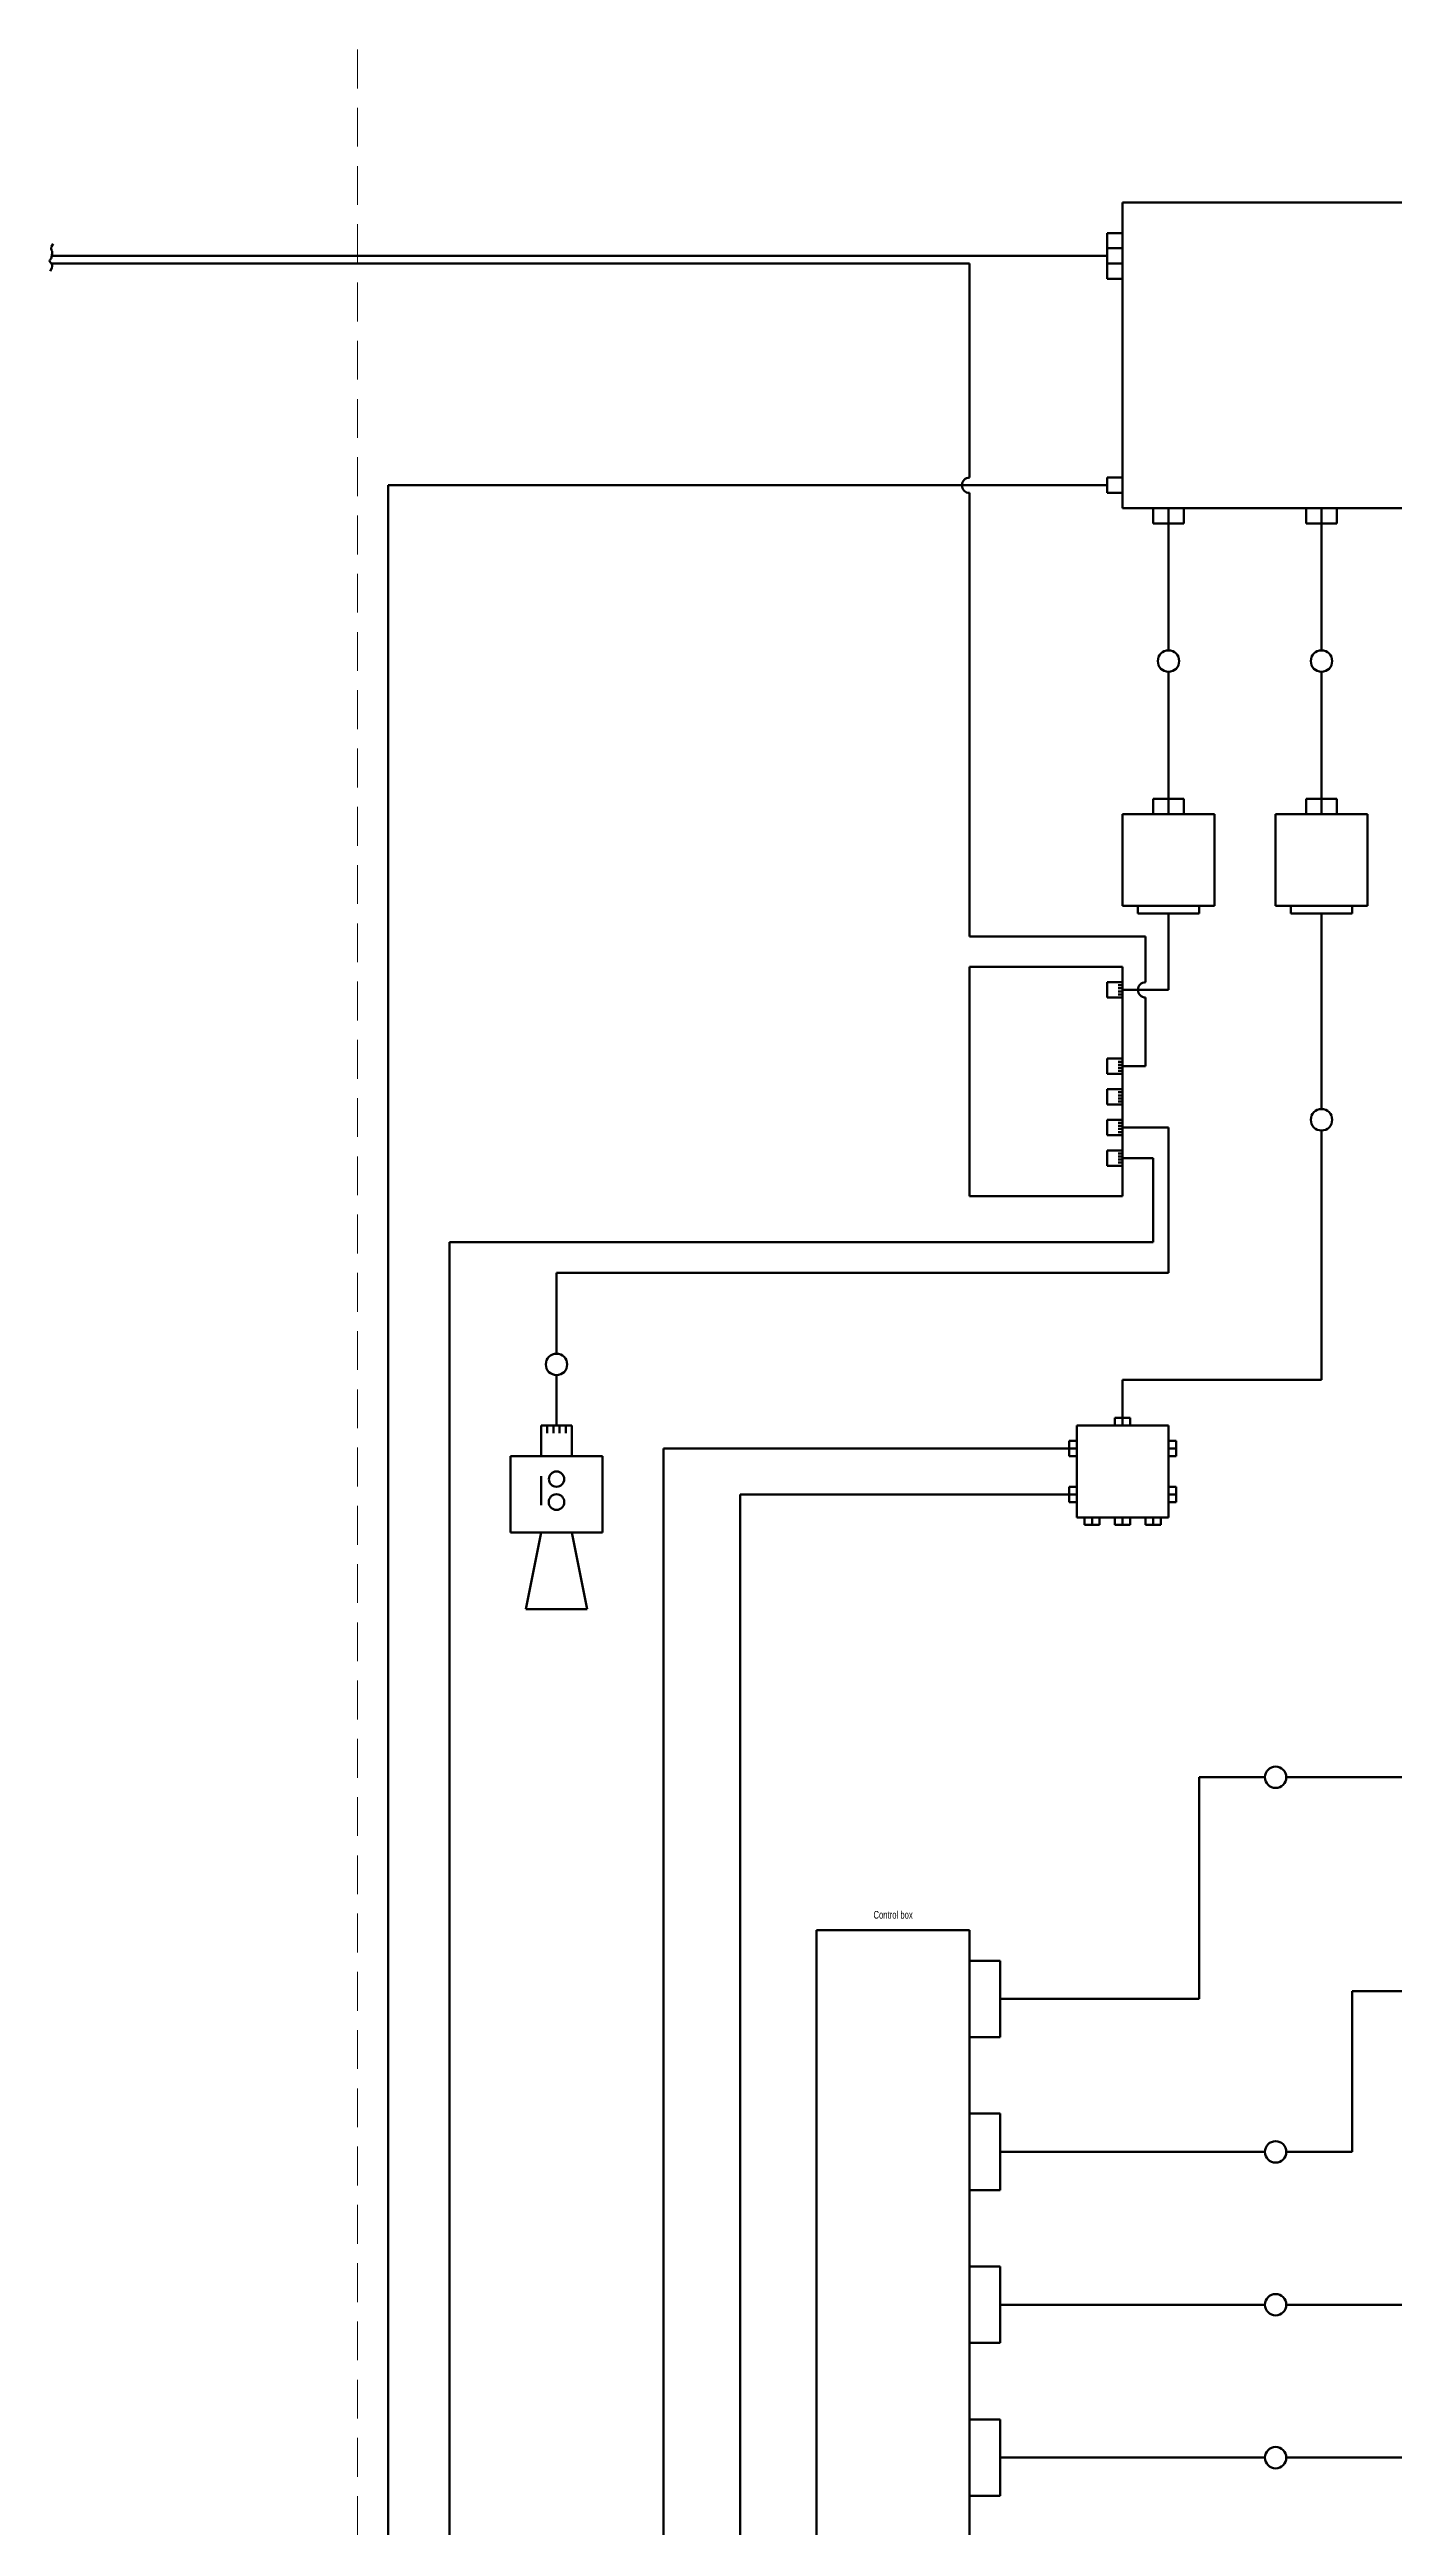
# Model space of a CAD drawing. Header units: millimetres. Extents: x -1100 to 1700, y 500 to 3600.
# Drawn here: x -1 to 877, y 1980 to 3600 of the extents above; entities that cross this region are included whole.
import ezdxf

# ---------------------------------------------------------------- set-up
doc = ezdxf.new("R2010")
doc.units = ezdxf.units.MM
doc.linetypes.add('DASHEDX2', pattern=[38.1, 25.4, -12.7])
doc.layers.add('drawing', color=7, linetype='CONTINUOUS', lineweight=50)
doc.layers.add('helper', color=2, linetype='DASHEDX2', lineweight=0)
doc.styles.get("Standard").update_dxf_attribs({"font": 'txt', "width": 0.75})

# ---------------------------------------------------------------- blocks, each defined once
blk = doc.blocks.new('power-supply')
at = {"layer": 'drawing'}
for p, q in [((-30, -60), (-30, 0)), ((-30, 0), (30, 0)), ((-10, 0), (-10, 10)), ((-10, 10), (10, 10)), ((0, 0), (0, 10)), ((10, 10), (10, 0)), ((30, 0), (30, -60)), ((30, -60), (-30, -60)), ((-20, -60), (-20, -65)), ((20, -65), (20, -60)), ((-20, -65), (20, -65))]:
    blk.add_line(p, q, dxfattribs=at)

msp = doc.modelspace()

# ---------------------------------------------------------------- linework, layer by layer
at = {"layer": 'drawing'}
for p, q in [((700, 3300), (700, 3500)), ((700, 3500), (1260, 3500)), ((700, 3480), (690, 3480)), ((690, 3480), (690, 3460)), ((690, 3470), (700, 3470)), ((690, 3465), (0, 3465)), ((600, 3460), (0, 3460)), ((600, 3320), (600, 3460)), ((690, 3460), (700, 3460)), ((690, 3460), (690, 3450)), ((690, 3450), (700, 3450)), ((220, 3315), (690, 3315)), ((220, 1807), (220, 3315)), ((600, 3020), (600, 3310)), ((700, 3320), (690, 3320)), ((690, 3320), (690, 3310)), ((690, 3310), (700, 3310)), ((1260, 3300), (700, 3300)), ((720, 3300), (720, 3290)), ((720, 3290), (740, 3290)), ((730, 3290), (730, 3300)), ((730, 3207), (730, 3290)), ((740, 3290), (740, 3300)), ((820, 3300), (820, 3290)), ((820, 3290), (840, 3290)), ((830, 3290), (830, 3300)), ((830, 3207), (830, 3290)), ((840, 3290), (840, 3300)), ((730, 3110), (730, 3193)), ((830, 3110), (830, 3193)), ((730, 2985), (730, 3035)), ((830, 3035), (830, 2907)), ((715, 3020), (600, 3020)), ((715, 2990), (715, 3020)), ((700, 3000), (600, 3000)), ((600, 3000), (600, 2850)), ((700, 2850), (700, 3000)), ((700, 2990), (690, 2990)), ((690, 2990), (690, 2980)), ((700, 2988), (697, 2988)), ((700, 2986), (697, 2986)), ((700, 2984), (697, 2984)), ((700, 2982), (697, 2982)), ((700, 2985), (730, 2985)), ((690, 2980), (700, 2980)), ((715, 2935), (715, 2980)), ((700, 2940), (690, 2940)), ((690, 2940), (690, 2930)), ((700, 2938), (697, 2938)), ((700, 2936), (697, 2936)), ((700, 2934), (697, 2934)), ((700, 2935), (715, 2935)), ((690, 2930), (700, 2930)), ((700, 2920), (690, 2920)), ((690, 2920), (690, 2910)), ((700, 2932), (697, 2932)), ((700, 2918), (697, 2918)), ((700, 2916), (697, 2916)), ((690, 2910), (700, 2910)), ((700, 2900), (690, 2900)), ((690, 2900), (690, 2890)), ((700, 2914), (697, 2914)), ((700, 2912), (697, 2912)), ((690, 2890), (700, 2890)), ((700, 2898), (697, 2898)), ((700, 2896), (697, 2896)), ((700, 2894), (697, 2894)), ((700, 2892), (697, 2892)), ((700, 2895), (730, 2895)), ((730, 2895), (730, 2800)), ((830, 2893), (830, 2730)), ((700, 2880), (690, 2880)), ((690, 2880), (690, 2870)), ((690, 2870), (700, 2870)), ((700, 2878), (697, 2878)), ((700, 2876), (697, 2876)), ((700, 2874), (697, 2874)), ((700, 2872), (697, 2872)), ((720, 2875), (700, 2875)), ((720, 2820), (720, 2875)), ((600, 2850), (700, 2850)), ((260, 2820), (720, 2820)), ((260, 1807), (260, 2820)), ((730, 2800), (330, 2800)), ((330, 2800), (330, 2747)), ((330, 2733), (330, 2700)), ((830, 2730), (700, 2730)), ((700, 2730), (700, 2705)), ((320, 2680), (320, 2700)), ((320, 2700), (340, 2700)), ((324, 2700), (324, 2695)), ((328, 2700), (328, 2695)), ((332, 2700), (332, 2695)), ((336, 2700), (336, 2695)), ((340, 2700), (340, 2680)), ((670, 2690), (665, 2690)), ((665, 2690), (665, 2680)), ((670, 2700), (730, 2700)), ((670, 2640), (670, 2700)), ((695, 2700), (695, 2705)), ((695, 2705), (705, 2705)), ((700, 2700), (700, 2705)), ((705, 2705), (705, 2700)), ((730, 2700), (730, 2640)), ((730, 2690), (735, 2690)), ((735, 2690), (735, 2680)), ((300, 2680), (360, 2680)), ((300, 2630), (300, 2680)), ((360, 2680), (360, 2630)), ((400, 2685), (665, 2685)), ((400, 1807), (400, 2685)), ((665, 2685), (670, 2685)), ((665, 2680), (670, 2680)), ((730, 2685), (735, 2685)), ((735, 2680), (730, 2680)), ((320, 2648), (320, 2667)), ((670, 2660), (665, 2660)), ((665, 2660), (665, 2650)), ((730, 2660), (735, 2660)), ((735, 2660), (735, 2650)), ((665, 2655), (450, 2655)), ((450, 2655), (450, 1807)), ((670, 2655), (665, 2655)), ((665, 2650), (670, 2650)), ((730, 2655), (735, 2655)), ((730, 2640), (730, 2650)), ((735, 2650), (730, 2650)), ((360, 2630), (300, 2630)), ((310, 2580), (320, 2630)), ((350, 2580), (340, 2630)), ((730, 2640), (670, 2640)), ((675, 2640), (675, 2635)), ((675, 2635), (685, 2635)), ((680, 2640), (680, 2635)), ((685, 2635), (685, 2640)), ((695, 2640), (695, 2635)), ((695, 2635), (705, 2635)), ((700, 2640), (700, 2635)), ((705, 2635), (705, 2640)), ((715, 2640), (715, 2635)), ((715, 2635), (725, 2635)), ((720, 2635), (720, 2640)), ((725, 2635), (725, 2640)), ((310, 2580), (350, 2580)), ((750, 2325), (750, 2470)), ((750, 2470), (793, 2470)), ((807, 2470), (1000, 2470)), ((500, 880), (500, 2370)), ((500, 2370), (600, 2370)), ((600, 2370), (600, 880)), ((600, 2300), (600, 2350)), ((600, 2350), (610, 2350)), ((610, 2350), (620, 2350)), ((620, 2350), (620, 2300)), ((620, 2325), (750, 2325)), ((850, 2225), (850, 2330)), ((850, 2330), (1000, 2330)), ((620, 2300), (600, 2300)), ((600, 2200), (600, 2250)), ((600, 2250), (620, 2250)), ((620, 2250), (620, 2200)), ((620, 2225), (793, 2225)), ((807, 2225), (850, 2225)), ((620, 2200), (600, 2200)), ((600, 2100), (600, 2150)), ((600, 2150), (610, 2150)), ((610, 2150), (620, 2150)), ((620, 2150), (620, 2100)), ((620, 2125), (793, 2125)), ((807, 2125), (940, 2125)), ((620, 2100), (600, 2100)), ((600, 2000), (600, 2050)), ((600, 2050), (620, 2050)), ((620, 2050), (620, 2000)), ((620, 2025), (793, 2025)), ((807, 2025), (940, 2025)), ((620, 2000), (600, 2000))]:
    msp.add_line(p, q, dxfattribs=at)
for centre, radius in [((730, 3200), 7), ((830, 3200), 7), ((830, 2900), 7), ((330, 2740), 7), ((330, 2665), 5), ((330, 2650), 5.1), ((800, 2470), 7), ((800, 2225), 7), ((800, 2125), 7), ((800, 2025), 7)]:
    msp.add_circle(centre, radius, dxfattribs=at)
for centre in [(600, 3315), (715, 2985)]:
    msp.add_arc(centre, 5, 90, 270, dxfattribs=at)
msp.add_open_spline([(1, 3473), (-1, 3470), (1, 3468), (0, 3466), (0, 3463), (-2, 3462), (0, 3460), (1, 3458), (-1, 3455)], degree=3, dxfattribs=at)
at = {"layer": 'helper'}
msp.add_line((200, 3600), (200, 500), dxfattribs=at)

# ---------------------------------------------------------------- block references
at = {"layer": 'drawing'}
for p in [(730, 3100), (830, 3100)]:
    msp.add_blockref('power-supply', p, dxfattribs=at)

# ---------------------------------------------------------------- texts
at = {"layer": 'helper', "insert": (550, 2380), "char_height": 5, "width": 100, "attachment_point": 5}
msp.add_mtext('Control box', dxfattribs=at)

doc.saveas('drawing.dxf')
